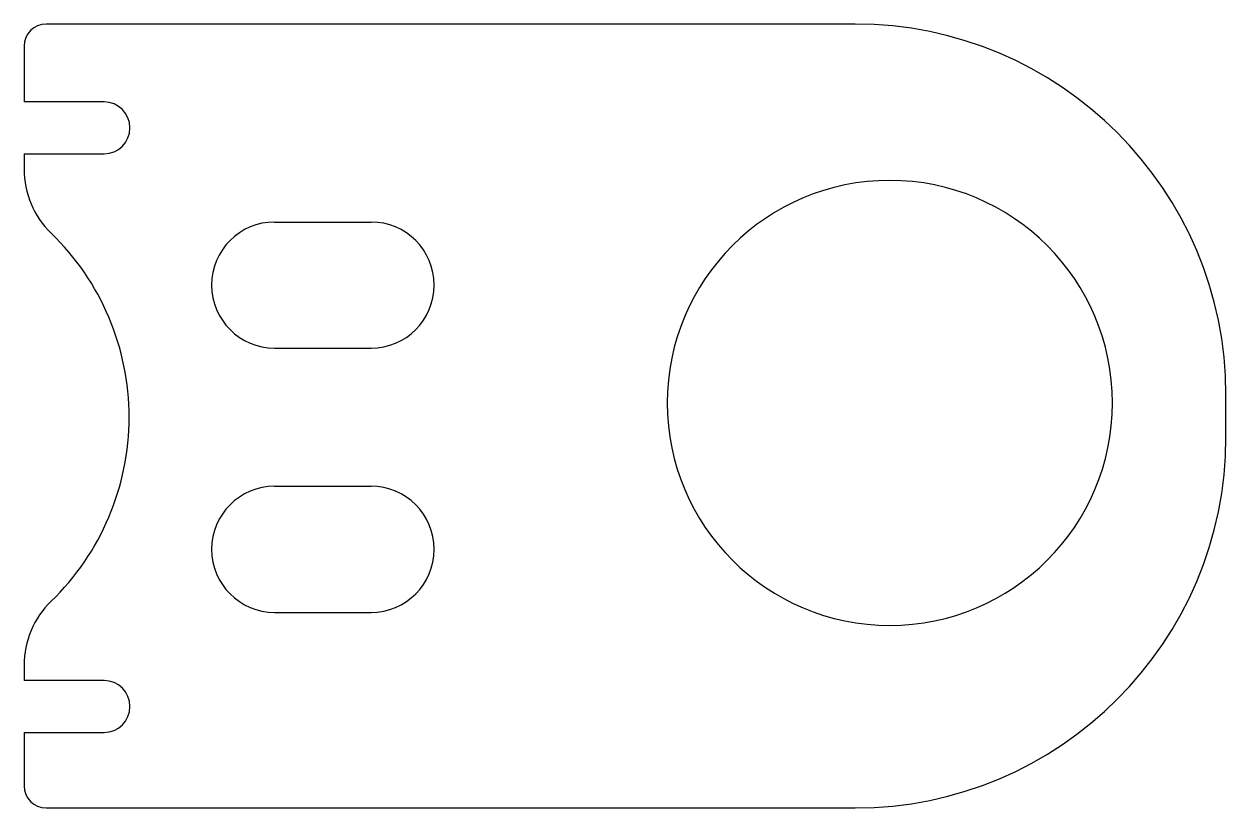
# Model space of a CAD drawing. Header units: millimetres. Extents: x -1106 to -944, y 129 to 234.
import ezdxf

# ---------------------------------------------------------------- set-up
doc = ezdxf.new("R2010")
doc.units = ezdxf.units.MM
doc.layers.get('0').update_dxf_attribs({"color": 253, "lineweight": 70, "true_color": 0x8faf8f})

msp = doc.modelspace()

# ---------------------------------------------------------------- linework, layer by layer
at = {"color": 58, "lineweight": -3, "true_color": 0x484805}
for p, q in [((-993.58, 234.5), (-1102.59, 234.5)), ((-1105.59, 231.5), (-1105.59, 224)), ((-1094.81, 224), (-1105.59, 224)), ((-1105.59, 217), (-1094.81, 217)), ((-1105.59, 217), (-1105.59, 214.94)), ((-1071.81, 207.81), (-1058.81, 207.81)), ((-1071.81, 190.81), (-1058.81, 190.81)), ((-943.58, 178.82), (-943.58, 184.5)), ((-1071.81, 172.19), (-1058.81, 172.19)), ((-1071.81, 155.19), (-1058.81, 155.19)), ((-1105.59, 148.06), (-1105.59, 146)), ((-1094.81, 146), (-1105.59, 146)), ((-1105.59, 139), (-1094.81, 139)), ((-1105.59, 139), (-1105.59, 131.82)), ((-1102.59, 128.82), (-993.58, 128.82))]:
    msp.add_line(p, q, dxfattribs=at)
at = {"color": 58, "lineweight": -3, "true_color": 0x484805, "extrusion": (-9.47051e-17, -2.22045e-16, -1)}
msp.add_circle((988.89, 183.42), 30, dxfattribs=at)
at = {"color": 58, "lineweight": -3, "true_color": 0x484805}
for centre, radius, start, end in [((-1102.59, 231.5), 3, 90, 180), ((-993.58, 184.5), 50, 360, 90), ((-1094.81, 220.5), 3.5, 270, 90), ((-1093.59, 214.94), 12, 180, 225.9267), ((-1071.81, 199.31), 8.5, 90, 270), ((-1058.81, 199.31), 8.5, 270, 90), ((-1125.96, 181.5), 34.54, 314.0733, 45.9267), ((-993.58, 178.82), 50, 270, 0), ((-1071.81, 163.69), 8.5, 90, 270), ((-1058.81, 163.69), 8.5, 270, 90), ((-1093.59, 148.06), 12, 134.0733, 180), ((-1094.81, 142.5), 3.5, 270, 90), ((-1102.59, 131.82), 3, 180, 270)]:
    msp.add_arc(centre, radius, start, end, dxfattribs=at)

doc.saveas('drawing.dxf')
